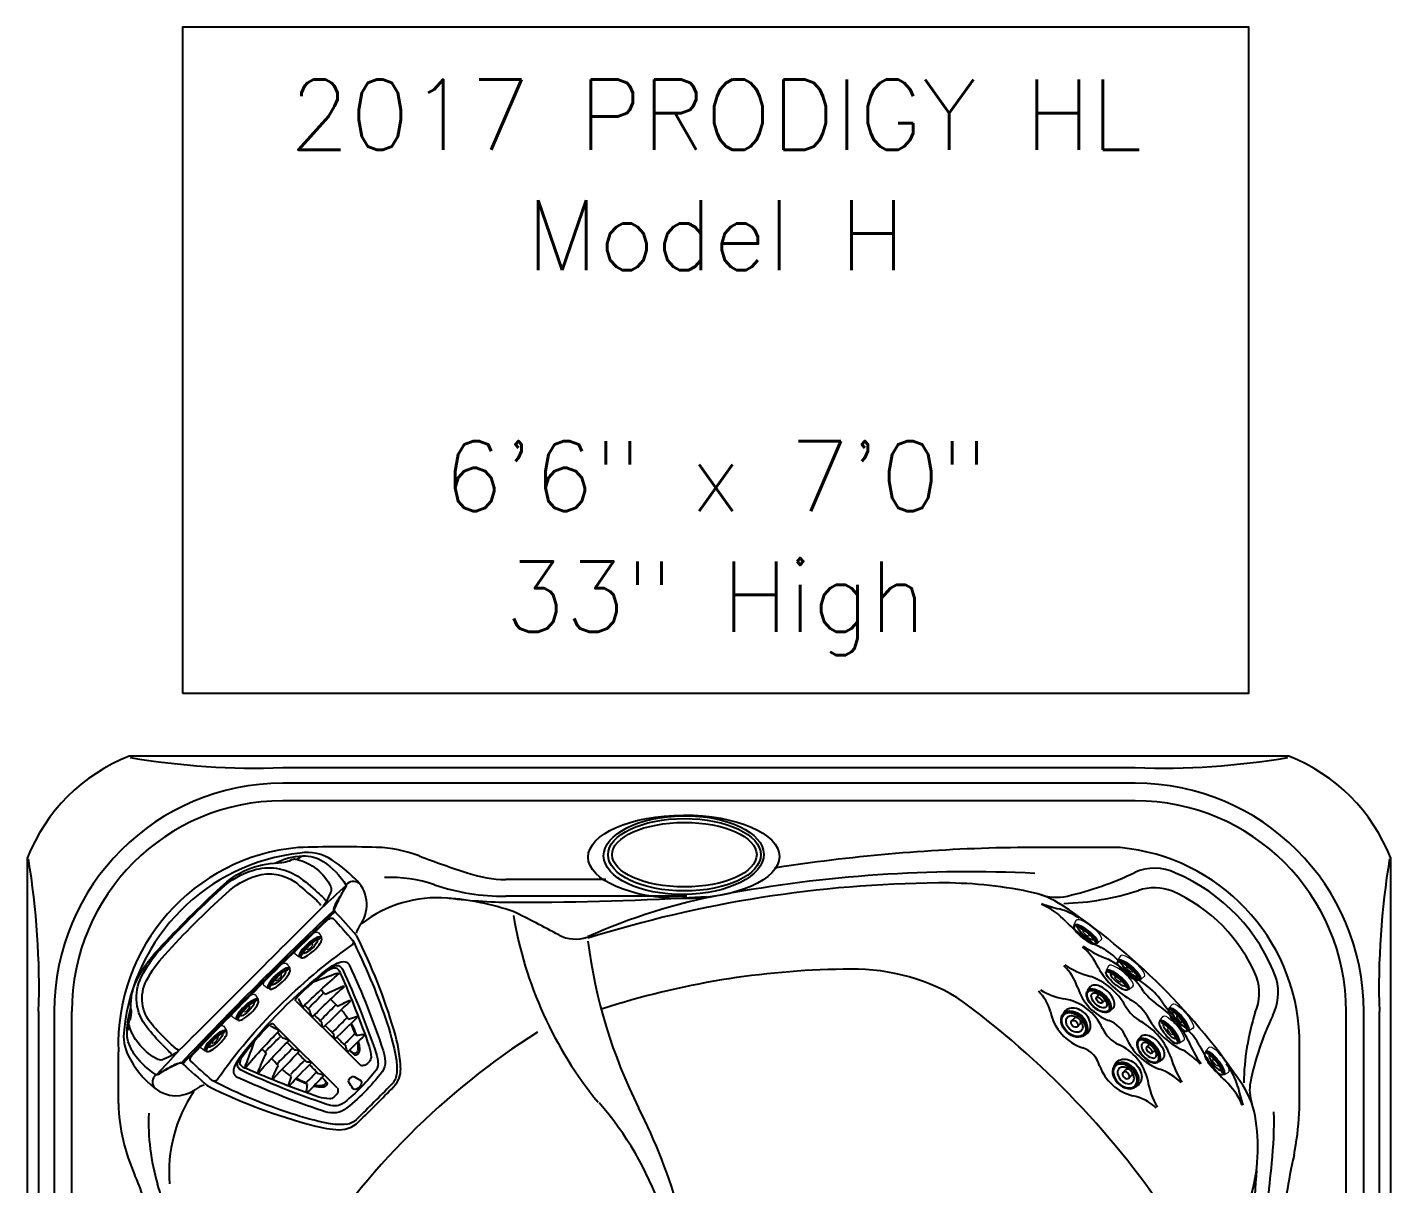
# Model space of a CAD drawing. Extents: x 0 to 78, y -21 to 126.
# Drawn here: x 0 to 77.6, y 59.7 to 125.6 of the extents above; entities that cross this region are included whole.
import ezdxf
from ezdxf.enums import TextEntityAlignment as Align

# ---------------------------------------------------------------- set-up
doc = ezdxf.new("R2010")
doc.units = 0
doc.header["$MEASUREMENT"] = 0
doc.layers.add('1', color=4, linetype='Continuous')
doc.layers.add('DIM', color=3, linetype='Continuous')
doc.styles.add('SIMPLEX', font='simplex')

# ---------------------------------------------------------------- blocks, each defined once
blk = doc.blocks.new('2014M1')
at = {"layer": '1', "color": 4, "linetype": 'Continuous', "lineweight": 15}
for p, q in [((-0.901, -0.243), (-0.857, -0.521)), ((-0.231, -0.44), (-0.23, -0.505)), ((0.23, -0.505), (0.231, -0.44)), ((0.857, -0.521), (0.901, -0.243))]:
    blk.add_line(p, q, dxfattribs=at)
at = {"layer": '1', "color": 3, "linetype": 'Continuous'}
for centre, radius, start, end in [((-0.374, -1.133), 0.665, 101.30208, 119.18489), ((0, -3.007), 2.577, 77.90813, 101.30208), ((0.435, -0.977), 0.5, 58.18471, 77.90813)]:
    blk.add_arc(centre, radius, start, end, dxfattribs=at)
at = {"layer": '1', "color": 4, "linetype": 'Continuous', "lineweight": 15}
for centre, major_axis, ratio, start_param, end_param in [((0, -0.243), (-0.901, 0), 0.269705, 3.055928, 6.36885), ((-0.002, -0.523), (-0.859, -0.005), 0.272006, 2.75067, 6.690134)]:
    blk.add_ellipse(centre, major_axis=major_axis, ratio=ratio, start_param=start_param, end_param=end_param, dxfattribs=at)
at = {"layer": '1', "color": 3, "linetype": 'Continuous'}
for centre, major_axis, ratio, start_param, end_param in [((0, -0.538), (-0.826, 0), 0.255142, 2.85021, 6.573343), ((0, -0.512), (-0.548, 0.001), 0.27151, 6.136025, 9.578986)]:
    blk.add_ellipse(centre, major_axis=major_axis, ratio=ratio, start_param=start_param, end_param=end_param, dxfattribs=at)
blk.add_ellipse((0, -0.612), major_axis=(-0.793, -0.001), ratio=0.271001, dxfattribs=at)
at = {"layer": '1', "color": 4, "linetype": 'Continuous', "lineweight": 15}
blk.add_ellipse((0, -0.509), major_axis=(-0.23, 0), ratio=0.275384, dxfattribs=at)
blk = doc.blocks.new('2014MJ7')
at = {"layer": '1', "color": 4}
for p, q in [((-0.898, -0.492), (-0.854, -0.739)), ((-0.232, -0.458), (-0.23, -0.696)), ((0.23, -0.696), (0.232, -0.458)), ((0.854, -0.739), (0.898, -0.492))]:
    blk.add_line(p, q, dxfattribs=at)
blk.add_ellipse((0, -0.492), major_axis=(-0.898, 0), ratio=0.547446, start_param=2.947545, end_param=6.477233, dxfattribs=at)
at = {"layer": '1', "color": 3}
blk.add_ellipse((0, -0.724), major_axis=(-0.816, 0.005), ratio=0.50035, start_param=2.865459, end_param=6.570635, dxfattribs=at)
at = {"layer": '1', "color": 4}
for centre, major_axis, ratio in [((-0.001, -0.734), (-0.855, 0.005), 0.541267), ((0.001, -0.691), (-0.229, 0.005), 0.480627)]:
    blk.add_ellipse(centre, major_axis=major_axis, ratio=ratio, dxfattribs=at)
at = {"layer": '1', "color": 3}
for centre, major_axis, ratio in [((0, -0.778), (-0.793, 0.005), 0.493016), ((0.001, -0.711), (-0.547, 0.006), 0.510461)]:
    blk.add_ellipse(centre, major_axis=major_axis, ratio=ratio, dxfattribs=at)
blk = doc.blocks.new('2014M2')
at = {"layer": '1', "color": 4, "linetype": 'Continuous'}
for p, q in [((-0.892, -0.69), (-0.849, -0.942)), ((-0.234, -0.614), (-0.231, -0.838)), ((0.229, -0.838), (0.232, -0.614)), ((0.851, -0.915), (0.898, -0.692))]:
    blk.add_line(p, q, dxfattribs=at)
for centre, major_axis, ratio, start_param, end_param in [((0.003, -0.681), (-0.895, -0.027), 0.760284, 3.086273, 6.256497), ((-0.001, -0.614), (-0.233, 0), 0.71492, 5.29752, 6.300832), ((-0.001, -0.614), (-0.233, 0), 0.71492, 3.123946, 4.129945), ((0.003, -0.681), (-0.895, -0.027), 0.760284, 6.522055, 6.545884), ((0.003, -0.681), (-0.895, -0.027), 0.760284, 2.803741, 2.836302)]:
    blk.add_ellipse(centre, major_axis=major_axis, ratio=ratio, start_param=start_param, end_param=end_param, dxfattribs=at)
for centre, major_axis, ratio in [((-0.001, -0.86), (-0.856, 0), 0.72989), ((-0.001, -0.838), (-0.23, 0), 0.713433)]:
    blk.add_ellipse(centre, major_axis=major_axis, ratio=ratio, dxfattribs=at)
at = {"layer": '1', "color": 3, "linetype": 'Continuous'}
for centre, major_axis, ratio in [((0.001, -0.867), (-0.816, 0), 0.715587), ((-0.002, -0.9), (-0.793, 0), 0.691217), ((-0.001, -0.851), (-0.547, 0), 0.706094)]:
    blk.add_ellipse(centre, major_axis=major_axis, ratio=ratio, dxfattribs=at)
blk = doc.blocks.new('2014MF')
at = {"layer": '1', "color": 4, "linetype": 'Continuous'}
for centre, radius, start, end in [((4.233, 3.41), 0.521, 104.43036, 135.45495), ((4.137, 3.783), 0.136, 60.72499, 104.43036), ((-14.312, -13.864), 25.66, 39.98835, 43.81471), ((168.897, -168.917), 238.87, 133.70123, 136.29207), ((-20.17, -10.637), 28.761, 17.84702, 27.38701), ((-6.637, -6.643), 14.658, 10.57701, 19.19889), ((-3.327, -4.29), 0.62, 136.29207, 158.38337), ((-3.741, -4.126), 0.175, 158.38337, 213.6889), ((19.251, 20.369), 33.766, 226.74543, 229.58758), ((4.546, -4.634), 3.297, 354.06152, 11.92888), ((14.593, 29.482), 38.852, 243.65236, 250.77025), ((-2.537, -5.144), 0.221, 242.64411, 339.75172), ((6.874, -4.876), 0.957, 311.67846, 354.06152), ((-151.799, 151.817), 223.957, 314.64851, 315.34392), ((6.693, 6.835), 14.866, 250.77025, 259.91446), ((4.872, -6.875), 0.959, 276.83737, 318.31397), ((4.624, -4.802), 3.047, 259.91446, 276.83737)]:
    blk.add_arc(centre, radius, start, end, dxfattribs=at)
at = {"layer": '1', "color": 3, "linetype": 'Continuous'}
for centre, radius, start, end in [((23.554, -23.545), 31.714, 125.32051, 144.70268), ((5.155, 2.535), 0.213, 287.38922, 25.35441), ((21.354, -21.357), 28.364, 127.94372, 142.03824), ((12.279, -10.521), 14.165, 126.0076, 135.43423), ((5.594, -1.144), 2.733, 113.14378, 127.94372), ((4.683, -0.003), 1.262, 105.65321, 127.50133), ((4.41, 0.307), 0.779, 99.42794, 126.0076), ((4.322, 0.838), 0.241, 47.68982, 99.42794), ((4.421, 0.864), 0.357, 22.90459, 102.58976), ((4.088, 0.582), 0.587, 14.94554, 47.68982), ((4.815, 0.744), 0.691, 83.64096, 115.80785), ((-37.469, -18.651), 46.57, 18.59513, 24.96359), ((4.803, 1.054), 0.387, 24.51294, 76.84338), ((-40.483, -19.596), 50.159, 18.56801, 24.51294), ((-47.161, -21.91), 56.548, 19.09118, 23.60486), ((2.167, -0.762), 0.0749, 164.25598, 226.29695), ((2.454, -0.843), 0.374, 135.51554, 164.25598), ((-505.442, -512.498), 720.717, 44.823227, 45.231898), ((10.494, -12.301), 14.165, 134.4096, 143.83623), ((0.843, -2.45), 0.374, 105.58785, 134.32829), ((0.763, -2.162), 0.0749, 43.54688, 105.58785), ((513.881, 504.05), 720.717, 224.611931, 225.020601), ((3.403, -4.188), 2.976, 3.46899, 15.06275), ((5.162, -4.37), 1.611, 0.70028, 20.65413), ((4.978, -4.325), 2.202, 2.24476, 18.56801), ((-0.703, -4.813), 0.732, 151.18991, 186.87299), ((1.203, -5.635), 2.805, 142.03824, 155.23358), ((-0.85, -4.421), 0.372, 159.81265, 197.27072), ((-0.876, -4.429), 0.345, 197.27072, 248.59937), ((0.274, -4.835), 1.57, 144.08869, 159.81265), ((-0.843, -4.313), 0.241, 170.41589, 222.15401), ((-0.313, -4.402), 0.779, 143.83623, 170.41589), ((-0.586, -4.08), 0.587, 222.15401, 254.89828), ((22.045, 47.108), 56.548, 246.23897, 250.75265), ((5.862, -4.344), 0.153, 223.75818, 262.92316), ((5.886, -4.15), 0.348, 262.92316, 295.03361), ((5.768, -3.883), 0.64, 294.48388, 323.6262), ((5.953, -4.001), 0.421, 321.70437, 359.08773), ((6.069, -4.359), 0.703, 331.23006, 0.70028), ((6.175, -4.279), 1.004, 325.50924, 2.24476), ((-1.04, -4.791), 0.404, 195.65372, 244.28063), ((18.928, 38.737), 48.294, 245.34806, 251.52196), ((18.606, 37.304), 46.401, 245.00275, 251.39125), ((-2.056, 2.061), 11.392, 307.2243, 322.67234), ((-2.523, 2.521), 11.719, 309.04679, 320.78902), ((1.938, -11.568), 7.328, 58.28689, 61.58565), ((5.581, -4.091), 1.26, 320.78902, 331.23006), ((3.874, -5.772), 0.64, 306.21763, 335.35995), ((4.335, -5.867), 0.153, 6.92067, 46.08565), ((4.141, -5.891), 0.348, 334.81022, 6.92067), ((12.58, -1.384), 8.484, 208.53504, 211.34141), ((4.185, -3.408), 2.976, 254.78107, 266.37484), ((4.43, -4.834), 1.942, 251.04143, 267.69451), ((3.992, -5.957), 0.421, 270.7561, 308.13946), ((4.339, -5.982), 0.793, 270.94131, 310.8528), ((4.328, -4.953), 2.229, 251.52196, 267.88128), ((4.282, -6.202), 0.979, 267.88128, 304.38741)]:
    blk.add_arc(centre, radius, start, end, dxfattribs=at)
at = {"layer": '1', "color": 2, "linetype": 'Continuous'}
for centre, radius, start, end in [((36.478, -36.264), 48.866, 130.7637, 134.06457), ((32.922, -31.535), 42.212, 131.6463, 135.04986), ((-72.76, 210.138), 223.162, 289.87277, 290.23885), ((17.791, -30.065), 32.786, 113.38259, 115.297), ((4.505, 0.618), 0.152, 64.34359, 115.48236), ((4.819, -0.061), 0.0984, 56.16695, 113.38259), ((-4.982, -4.492), 8.177, 24.08613, 27.96165), ((-260.405, 262.332), 372.494, 314.96382, 315.15399), ((0.379, -3.473), 4.57, 41.88158, 46.15582), ((-5.038, -10.069), 13.065, 43.31494, 45.73477), ((7.787, 3.959), 7.207, 224.07839, 227.26475), ((4.052, -1.082), 1.186, 192.53258, 212.06782), ((133.181, -130.627), 182.712, 134.83256, 135.21311), ((54.593, -53.906), 72.496, 132.92839, 134.63067), ((23.281, -39.812), 43.035, 114.94023, 115.92207), ((2.108, -3.742), 3.535, 32.34994, 42.87398), ((5.16, -0.846), 0.0613, 20.48195, 114.94023), ((4.512, 4.977), 8.177, 241.88218, 245.7577), ((10.173, 5.147), 9.735, 223.92521, 227.36533), ((4.167, -2.01), 0.59, 180.56052, 210.73251), ((-119.116, -125.233), 173.888, 44.80422, 45.03256), ((-2845.766, 2845.735), 4029.293, 315.016327, 315.032449), ((39.74, -38.244), 49.973, 133.09444, 135.0996), ((8.03, -9.859), 8.53, 106.88696, 110.12843), ((1.084, -4.26), 4.654, 19.827, 27.49002), ((1.706, -4.072), 4.055, 18.79799, 29.11554), ((5.564, -1.735), 0.0395, 336.25812, 106.88696), ((-209.932, 73.339), 223.162, 339.60497, 339.97106), ((36.171, -36.57), 48.866, 135.77926, 139.08013), ((31.452, -33.001), 42.212, 134.79397, 138.19752), ((-261.615, 261.126), 372.494, 314.68984, 314.88001), ((-3.973, -7.77), 7.207, 42.57908, 45.76544), ((1.078, -4.048), 1.186, 57.77601, 77.31125), ((4.728, -2.724), 0.471, 176.64109, 211.97962), ((10.727, 2.916), 8.547, 222.6337, 227.40535), ((90.573, -88.634), 120.961, 134.72747, 135.11625), ((-59.541, 63.82), 93.438, 313.72762, 314.54591), ((5.035, -3.148), 0.632, 37.01422, 47.69152), ((9.922, -35.449), 32.975, 96.93852, 97.64032), ((5.945, -2.775), 0.0593, 3.03986, 96.93852), ((30.023, -17.867), 32.786, 154.54683, 156.46123), ((3.479, -0.382), 4.57, 223.68801, 227.96224), ((53.763, -54.733), 72.496, 135.21316, 136.91543), ((130.27, -133.53), 182.712, 134.63072, 135.01127), ((-5.168, -10.152), 9.735, 42.4785, 45.91862), ((2.006, -4.165), 0.59, 59.11132, 89.2833), ((125.564, 118.781), 173.888, 224.81127, 225.03961), ((5.629, -3.332), 0.691, 184.03757, 213.2552), ((7.365, -1.49), 3.055, 223.58235, 231.58605), ((6.224, -2.636), 1.432, 222.01754, 233.55018), ((5.424, -3.719), 0.0863, 233.55018, 287.28749), ((5.374, -3.558), 0.255, 287.28749, 336.30915), ((5.415, -3.595), 0.308, 290.83592, 342.84413), ((4.504, -3.457), 1.129, 353.60993, 14.61576), ((5.409, -3.573), 0.217, 336.30915, 357.41719), ((0.713, -4.369), 5.094, 11.95641, 14.19173), ((4.535, -3.54), 1.182, 352.90529, 11.02391), ((-0.624, -4.496), 0.152, 154.36147, 205.50024), ((10.09, 5.018), 13.065, 224.10906, 226.52889), ((39.755, -23.382), 43.035, 153.92175, 154.9036), ((38.142, -39.838), 49.973, 134.74423, 136.74939), ((-2837.961, 2853.518), 4029.293, 314.811379, 314.827502), ((2.718, -4.729), 0.471, 57.86421, 93.20274), ((-2.938, -10.712), 8.547, 42.43848, 47.21013), ((5.494, -3.812), 0.0766, 248.31203, 292.73342), ((0.055, -4.812), 0.0984, 156.46123, 213.67688), ((0.838, -5.155), 0.0613, 154.9036, 249.36188), ((3.742, -2.112), 3.535, 226.96984, 237.49389), ((9.844, -8.05), 8.53, 159.71539, 162.95687), ((4.074, -1.711), 4.055, 240.72829, 251.04584), ((4.263, -1.089), 4.654, 242.41854, 250.01683), ((88.393, -90.808), 120.961, 134.72758, 135.11635), ((-63.651, 59.721), 93.438, 315.29792, 316.11621), ((3.324, -5.632), 0.691, 56.58863, 85.80626), ((2.626, -6.224), 1.432, 36.29365, 47.82629), ((1.487, -7.363), 3.055, 38.35305, 46.35675), ((3.711, -5.428), 0.0863, 342.55634, 36.29365), ((1.726, -5.562), 0.0395, 162.95687, 293.58571), ((3.141, -5.037), 0.632, 222.15231, 232.82961), ((2.765, -5.946), 0.0593, 172.90531, 266.80397), ((35.429, -10.011), 32.975, 172.20351, 172.90531), ((4.373, -0.713), 5.094, 255.74737, 257.98269), ((3.452, -4.506), 1.129, 255.22807, 276.23389), ((3.54, -4.534), 1.182, 258.91518, 277.03381), ((3.565, -5.412), 0.217, 272.42664, 293.53468), ((3.55, -5.377), 0.255, 293.53468, 342.55634), ((3.594, -5.414), 0.308, 287.09497, 339.10318), ((3.811, -5.494), 0.0766, 337.20568, 21.62707)]:
    blk.add_arc(centre, radius, start, end, dxfattribs=at)
at = {"layer": '1', "color": 3, "linetype": 'Continuous'}
for centre, major_axis, ratio, start_param, end_param in [((5.276, -5.28), (-0.149, -0.157), 0.55883, 3.141593, 6.283185), ((5.562, -5.566), (0.228, 0.231), 0.666259, 2.803821, 6.590895)]:
    blk.add_ellipse(centre, major_axis=major_axis, ratio=ratio, start_param=start_param, end_param=end_param, dxfattribs=at)
blk = doc.blocks.new('2014P')
at = {"layer": '1', "color": 4, "linetype": 'Continuous'}
for centre, radius, start, end in [((2.603, 0.812), 6.761, 113.71084, 134.31104), ((1.061, 4.033), 3.194, 84.93016, 111.61348), ((2.834, 1.217), 6.231, 92.51445, 105.36552), ((2.598, 5.426), 2.016, 69.02825, 91.06459), ((2.383, 4.898), 2.586, 52.11262, 68.76392), ((1.201, 3.378), 4.512, 33.22466, 52.11262), ((36.329, -36.331), 56.928, 132.4853, 137.52483), ((25.56, -6.518), 23.931, 149.13987, 151.82474), ((3.658, 4.987), 1.574, 30.47776, 33.22466), ((4.986, 5.769), 0.0338, 338.71398, 30.47776), ((5.754, 4.09), 1.463, 151.82474, 167.78752), ((151.7, -151.7), 214.537, 133.36444, 136.63559), ((4.374, 4.385), 0.0521, 164.03693, 210.15761), ((4.978, 4.736), 0.75, 210.15761, 218.58164), ((-2.232, -1.259), 4.806, 135.48155, 178.7997), ((-3.878, -2.652), 3.565, 152.17961, 178.50328), ((-5.399, -2.611), 2.043, 178.52844, 212.57053), ((-3.606, -1.466), 4.17, 212.57053, 238.32564), ((-11.301, 5.675), 12.046, 297.40639, 301.90817), ((-3.559, -6.927), 2.746, 110.12898, 120.05844), ((-4.318, -4.912), 0.592, 96.97093, 108.27925), ((-4.384, -4.376), 0.0526, 61.96704, 96.97093), ((-4.85, -5.146), 0.953, 52.32999, 58.96363), ((-5.772, -4.976), 0.0457, 238.32564, 289.81831)]:
    blk.add_arc(centre, radius, start, end, dxfattribs=at)
at = {"layer": '1', "color": 3, "linetype": 'Continuous'}
for centre, radius, start, end in [((1.442, 8.608), 1.397, 265.93586, 288.64024), ((2.898, 4.292), 3.158, 105.43195, 108.64024), ((2.117, 7.087), 0.256, 73.63593, 103.40764), ((3.312, 10.926), 3.765, 252.64362, 254.30329), ((6.677, -0.75), 9.167, 116.67771, 118.57062), ((1.172, 4.143), 3.352, 27.31665, 70.44288), ((2.323, 0.791), 6.507, 116.44256, 132.53159), ((0.633, 4.189), 2.712, 51.16582, 116.44256), ((-5.492, -3.42), 12.48, 45.24571, 51.16582), ((36.912, -36.915), 57.674, 132.53159, 137.46816), ((25.901, 28.244), 32.109, 225.24571, 226.61052), ((3.748, 5.533), 0.429, 334.93687, 20.20349), ((2.628, 5.462), 1.406, 315.03227, 333.46305), ((-16.138, 14.833), 22.381, 333.46305, 334.93687), ((-2.068, -1.156), 4.777, 137.46816, 162.88175), ((-3.773, -0.631), 2.993, 162.88175, 213.17805), ((-8.741, -1.179), 1.704, 332.10008, 0.67952), ((0.994, -6.809), 9.446, 150.78445, 153.28585), ((-7.011, -2.095), 0.254, 152.10008, 202.29062), ((-4.419, -1.546), 2.9, 192.854, 244.17002), ((0.832, 2.601), 8.618, 214.40382, 224.08402), ((-2.563, -1.139), 3.592, 218.90351, 229.80142), ((-5.397, -2.735), 1.284, 295.92532, 315.68902), ((-5.544, -3.711), 0.466, 252.74651, 290.39569), ((-15.477, 17.999), 24.338, 294.49699, 295.92532)]:
    blk.add_arc(centre, radius, start, end, dxfattribs=at)
at = {"layer": '1', "color": 2, "linetype": 'Continuous'}
for centre, radius, start, end in [((2.371, 0.914), 6.06, 116.63643, 133.66496), ((0.683, 4.38), 2.205, 47.94516, 117.79037), ((-4.791, -2.248), 10.8, 42.9754, 49.93734), ((110.534, -110.013), 156.639, 132.35106, 133.04178), ((32.641, -32.643), 51.25, 132.24206, 137.75795), ((0.602, 2.479), 3.638, 34.12158, 46.41831), ((400127.582, -400130.753), 565868.693, 134.99919368, 135.00035365), ((-1.99, -1.263), 4.517, 137.12887, 162.71116), ((-3.904, -0.668), 2.513, 162.68229, 214.92154), ((192.321, 165.302), 259.505, 220.17391, 220.50129), ((121.626, -121.206), 172.411, 137.005, 137.63165), ((-3.307, -1.787), 2.233, 220.50129, 233.54791)]:
    blk.add_arc(centre, radius, start, end, dxfattribs=at)
blk = doc.blocks.new('2014SPK')
at = {"layer": '1', "color": 4, "linetype": 'Continuous'}
blk.add_ellipse((-0.004, 0), major_axis=(0, 4.344), ratio=0.474388, dxfattribs=at)
at = {"layer": '1', "color": 2, "linetype": 'Continuous'}
blk.add_ellipse((0, 0), major_axis=(-0.003, 4.113), ratio=0.446028, dxfattribs=at)
blk = doc.blocks.new('2017 PRODIGY HL')
at = {"layer": '1', "color": 3, "linetype": 'Continuous'}
for p, q in [((14.535, 83.421), (38.785, 83.421)), ((38.785, 83.421), (63.035, 83.421)), ((63.035, 82.535), (14.535, 82.535)), ((63.035, 81.535), (14.535, 81.535)), ((32.925, 77.054), (27.22, 77.054)), ((37.533, 76.109), (27.22, 76.109)), ((0.649, 42.035), (0.649, 69.535)), ((1.535, 69.535), (1.535, 42.035)), ((2.535, 14.535), (2.535, 69.535)), ((75.035, 14.535), (75.035, 69.535)), ((76.035, 42.035), (76.035, 69.535)), ((76.921, 69.535), (76.921, 42.035)), ((5.185, 64.315), (5.185, 67.253))]:
    blk.add_line(p, q, dxfattribs=at)
at = {"layer": '1', "color": 4, "linetype": 'Continuous'}
blk.add_lwpolyline([(71.775, 84.07), (5.795, 84.07, 0.207926), (0, 78.275), (0, 5.795, 0.207717), (5.795, 0), (71.775, 0, 0.207968), (77.57, 5.795), (77.57, 78.275, 0.207956)], format="xyb", close=True, dxfattribs=at)
at = {"layer": '1', "color": 3, "linetype": 'Continuous'}
for centre, radius, start, end in [((13.032, 126.388), 42.993, 260.37635, 272.00326), ((64.538, 126.388), 42.993, 267.99674, 279.62365), ((14.535, 69.535), 13, 89.99998, 179.99994), ((63.035, 69.535), 13, 0.00021, 89.99979), ((14.535, 69.535), 12, 90.00024, 179.99972), ((63.034, 69.534), 12.001, 0.00438, 89.99567), ((16.426, 67.668), 11.249, 95.15415, 182.11411), ((16.743, 67.329), 11.296, 96.2237, 174.05712), ((17.818, 14.112), 64.804, 88.1833, 92.12437), ((15.924, 76.009), 2.581, 56.4581, 99.03647), ((19.634, 71.393), 7.494, 69.16398, 88.1833), ((44.539, 136.831), 62.523, 249.16398, 251.87806), ((57.782, -20.561), 99.447, 91.3077, 98.83245), ((59.269, -194.806), 273.691, 89.39116, 90.78654), ((61.139, 67.662), 11.256, 2.40079, 84.7056), ((-44.309, 70.905), 44.978, 358.25418, 9.36621), ((12.639, 71.053), 8.528, 45.24542, 56.4581), ((64.142, 75.02), 2.679, 63.69473, 115.17673), ((121.879, 70.905), 44.978, 170.63379, 181.74582), ((18.549, 76.402), 0.545, 54.26906, 137.97185), ((17.32, 75.619), 1.992, 327.10406, 48.39479), ((20.709, 69.583), 7.588, 71.05594, 92.94253), ((27.328, 84.241), 7.188, 251.87806, 269.13839), ((52.449, 8.235), 68.627, 90.50799, 107.42811), ((53.564, 1.421), 76.073, 87.16343, 100.62174), ((52.057, 52.404), 24.456, 78.37078, 90.50799), ((54.728, 95.048), 19.451, 283.24167, 295.17673), ((61.263, 67.803), 10.443, 20, 67.0813), ((25.346, 72.061), 8.552, 147.31169, 156.96209), ((27.082, 88.149), 12.041, 251.05594, 270.65584), ((45.774, 42.961), 33.81, 100.62174, 114.27133), ((56.035, 71.305), 5.142, 56.18423, 79.32551), ((58.569, 78.724), 2.682, 247.66053, 283.24167), ((58.572, 90.598), 14.908, 271.5316, 288.15645), ((64.127, 73.66), 2.918, 69.50628, 108.15645), ((61.376, 67.9), 9.294, 22.85719, 66.05224), ((17.626, 75.344), 0.162, 156.96209, 221.84367), ((23.367, 68.856), 7.162, 85.73364, 127.25965), ((22.765, 60.785), 15.255, 71.33274, 85.73364), ((64.985, 97.832), 23.315, 251.8191, 254.37785), ((56.154, 71.998), 3.96, 42.25657, 66.71507), ((57.671, 71.675), 3.846, 55.65081, 74.37785), ((37.974, 44.343), 37.594, 33.96672, 56.18423), ((-293.336, -203.114), 417.254, 41.59104, 41.84367), ((20.152, 73.601), 1.49, 141.07173, 165.30011), ((-7.369, 4.376), 79.042, 61.58841, 63.70325), ((49.918, 78.693), 22.562, 189.41742, 219.35926), ((64.464, 79.9), 7.509, 224.24477, 243.33178), ((-9.735, 59.476), 31.894, 16.36333, 26.81441), ((31.194, 75.748), 2.083, 242.69894, 288.49751), ((60.873, 77.205), 29.211, 187.19821, 206.72972), ((57.658, 70.509), 3.615, 24.79432, 48.76721), ((63.851, 78.617), 6.547, 234.80761, 248.82116), ((59.538, 70.17), 3.397, 41.15201, 62.75199), ((61.691, 76.224), 4.834, 236.48551, 255.91047), ((59.071, 67.797), 5.297, 33.08683, 62.88508), ((68.309, 77.848), 8.26, 221.22307, 235.5465), ((56.939, 69.973), 2.971, 17.98036, 46.73703), ((59.197, 68.014), 3.76, 29.55989, 69.48335), ((65.099, 74.399), 4.789, 209.71633, 242.13682), ((67.362, 70.602), 2.733, 336.13008, 19.40315), ((68.132, 70.636), 3.035, 334.02442, 14.08049), ((55.754, 68.879), 2.547, 15.06699, 45.6029), ((59.696, 74.165), 3.968, 238.71471, 259.62029), ((62.596, 71.809), 2.976, 197.98036, 249.06336), ((66.433, 72.933), 3.687, 217.50798, 232.46743), ((61.596, 68.1), 3.576, 34.79412, 55.21675), ((58.524, 67.399), 2.899, 24.06969, 80.94218), ((64.54, 71.04), 2.38, 209.46851, 240.53467), ((61.567, 68.069), 2.463, 31.22197, 58.32927), ((61.34, 65.62), 5.233, 25.83753, 57.02964), ((71.293, 74.776), 8.197, 214.43298, 228.90993), ((60.874, 70.057), 2.71, 190.95944, 252.56058), ((67.711, 71.449), 4.552, 207.52266, 244.5208), ((83.309, 65.237), 14.105, 162.426, 179.01352), ((85.143, 62.401), 15.864, 154.19473, 168.69212), ((7.898, 68.13), 2.419, 171.24435, 207.06548), ((12.837, 65.945), 8.414, 2.51449, 17.39641), ((62.832, 69.332), 1.822, 204.31997, 245.68255), ((60.918, 67.422), 1.722, 22.64169, 69.06336), ((61.528, 65.713), 3.739, 19.16142, 60.49792), ((63.661, 66.016), 3.421, 27.46966, 48.9875), ((60.85, 64.965), 2.974, 13.02442, 65.53849), ((65.533, 69.347), 3.279, 202.64169, 250.14197), ((72.164, 70.411), 6.61, 202.32436, 215.39869), ((73.622, 71.123), 7.773, 206.99763, 225.411), ((-277.215, 67.118), 349.601, 359.44475, 0.16631), ((10.825, 69.625), 5.705, 207.06548, 231.30962), ((59.566, 66.061), 1.495, 15.13796, 70.63589), ((69.636, 68.181), 4.741, 195.16913, 213.97388), ((63.619, 63.682), 4.235, 42.60261, 59.74129), ((11.935, 58.935), 8.33, 113.16741, 122.82449), ((8.726, 66.435), 0.173, 58.59794, 113.16741), ((157.257, 233), 223.001, 228.26792, 228.75231), ((19.837, 66.246), 1.408, 315.2148, 2.79587), ((63.588, 67.403), 2.749, 200.24113, 255.16653), ((63.277, 63.1), 3.362, 45.18235, 70.14197), ((65.725, 64.465), 3.244, 14.25682, 40.08159), ((7.665, 65.521), 0.543, 131.78664, 215.74675), ((8.46, 66.673), 1.922, 231.30962, 305.15985), ((10.488, 63.931), 1.488, 106.62271, 127.84066), ((23.956, 92.698), 30.617, 243.3884, 256.56749), ((-26.008, 110.198), 64.918, 313.71766, 316.18603), ((67.529, 66.14), 3.816, 187.61032, 212.07016), ((65.599, 62.79), 3.796, 21.85494, 47.46904), ((93.521, 71.528), 25.436, 194.25682, 196.72293), ((65.453, 62.854), 4.461, 6.09003, 33.96672), ((71.742, 65.07), 2.2, 168.41544, 200.11089), ((16.201, 60.41), 8.133, 145.84789, 184.72818), ((62.427, 62.247), 2.54, 44.90524, 79.62497), ((15.902, 64.617), 10.722, 181.61657, 204.26355), ((19.104, 63.246), 12.206, 177.63188, 196.68878), ((18.615, 52.171), 18.49, 19.44822, 41.16608), ((4.097, 48.613), 34.357, 15.97084, 26.72972), ((51.571, 63.23), 19.364, 353.13928, 1.79523), ((54.398, 64.819), 18.005, 348.92752, 356.53335), ((17.584, 66.02), 3.187, 256.56749, 269.31755), ((17.773, 64.316), 1.501, 261.28096, 316.2368), ((59.686, 61.783), 10.32, 342.18453, 8.60634), ((106.501, 53.533), 35.311, 167.19095, 174.42905), ((142.222, 52.323), 71.941, 173.13928, 176.85914), ((-3.063, 56.069), 10.081, 1.11472, 24.26355), ((-5.137, 55.978), 13.102, 1.25403, 16.68878)]:
    blk.add_arc(centre, radius, start, end, dxfattribs=at)
at = {"layer": '1', "color": 2, "linetype": 'Continuous'}
for centre, radius, start, end in [((27.537, 267.833), 192.076, 270.08162, 273.31707), ((171.584, -87.511), 224.201, 133.44087, 136.56678), ((27.768, 105.751), 29.993, 262.78469, 270.08162), ((47.004, 25.702), 46.248, 90.7201, 107.9864), ((46.96, 60.258), 11.702, 59.5436, 92.62869), ((23.927, 30.373), 49.362, 33.17247, 54.07265), ((51.475, 32.862), 42.004, 122.31034, 147.82926), ((103.865, 57.487), 34.062, 174.88535, 184.59783)]:
    blk.add_arc(centre, radius, start, end, dxfattribs=at)
blk.add_ellipse((37.347, 78.344), major_axis=(-5.44, -0.017), ratio=0.436574, dxfattribs=at)
at = {"layer": '1', "color": 3, "linetype": 'Continuous'}
blk.add_ellipse((37.346, 78.441), major_axis=(-4.554, -0.048), ratio=0.491768, dxfattribs=at)
at = {"layer": '1', "color": 1, "linetype": 'Continuous'}
for name, p, rotation in [('2014SPK', (37.384, 78.467), 90), ('2014M1', (63.038, 72.319), 319.7227722714914), ('2014M1', (62.381, 71.757), 319.7227722714914), ('2014M2', (60.173, 69.433), 314.9999999999994), ('2014M1', (67.991, 66.95), 308.4774233830456)]:
    blk.add_blockref(name, p, dxfattribs=dict(at, rotation=rotation))
at = {"layer": '1', "color": 1, "linetype": 'Continuous', "xscale": -1}
for name, p, rotation in [('2014P', (13.118, 70.958), 90), ('2014MF', (13.179, 70.946), 90), ('2014M1', (60.552, 74.382), 321.5801116300982), ('2014M1', (15.737, 73.605), 42.8881920569055), ('2014M1', (13.939, 71.827), 44.16246721071198), ('2014M1', (12.141, 70.049), 44.16246721071198), ('2014M1', (65.926, 69.435), 310.3347627416536), ('2014M1', (65.398, 68.74), 310.27722772851), ('2014M1', (10.343, 68.271), 44.16246721071198), ('2014M2', (63.098, 66.508), 314.9999999999995)]:
    blk.add_blockref(name, p, dxfattribs=dict(at, rotation=rotation))
at = {"layer": '1', "color": 1, "rotation": 317.228901343082}
blk.add_blockref('2014MJ7', (61.456, 70.697), dxfattribs=at)
at = {"layer": '1', "color": 1, "xscale": -1, "rotation": 312.7710986569178}
blk.add_blockref('2014MJ7', (64.338, 67.815), dxfattribs=at)

msp = doc.modelspace()

# ---------------------------------------------------------------- linework, layer by layer
at = {"layer": 'DIM', "color": 4}
msp.add_lwpolyline([(8.837, 87.654), (69.504, 87.654), (69.504, 125.559), (8.837, 125.559)], close=True, dxfattribs=at)

# ---------------------------------------------------------------- block references
at = {"layer": '1'}
msp.add_blockref('2017 PRODIGY HL', (0, 0), dxfattribs=at)

# ---------------------------------------------------------------- texts
at = {"layer": 'DIM', "style": 'SIMPLEX'}
for s, p in [('2017 PRODIGY HL', (39.171, 118.583)), ('Model H', (39.171, 111.726)), ('6\'6" x 7\'0"', (39.171, 98.011)), ('33" High', (39.171, 91.154))]:
    msp.add_text(s, height=4, dxfattribs=at).set_placement(p, align=Align.CENTER)

doc.saveas('drawing.dxf')
